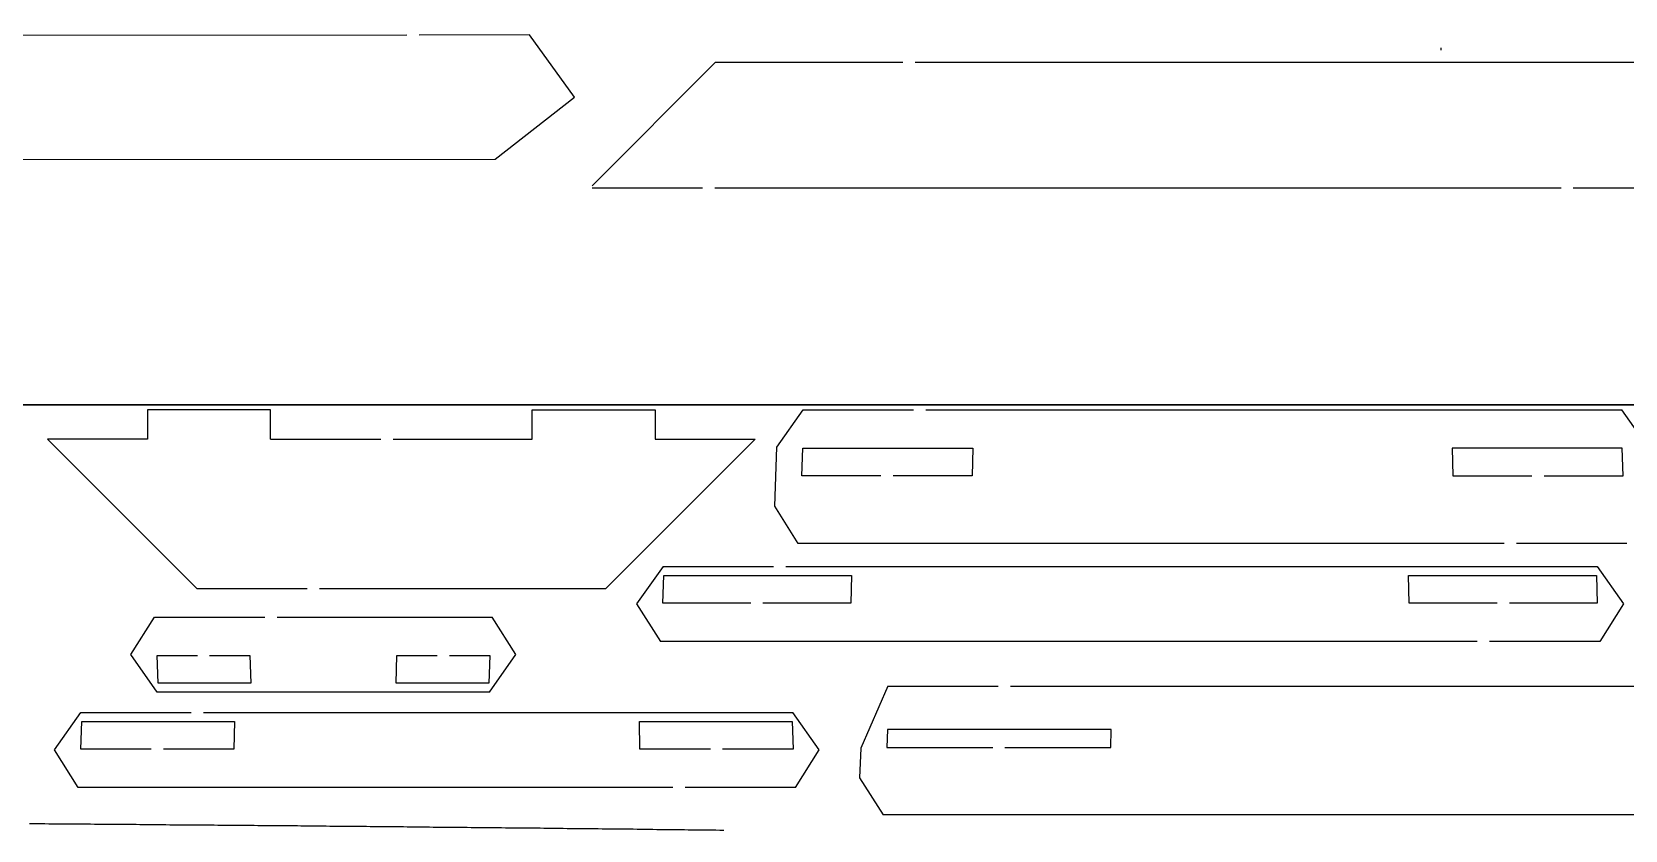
# Model space of a CAD drawing. Extents: x -513 to 387, y 75 to 375.
# Drawn here: x -82.9 to 47, y 140.6 to 205.7 of the extents above; entities that cross this region are included whole.
import ezdxf

# ---------------------------------------------------------------- set-up
doc = ezdxf.new("R2010")
doc.units = 0
doc.layers.get('0').update_dxf_attribs({"linetype": 'CONTINUOUS'})
doc.layers.add('CADRE', color=1, linetype='CONTINUOUS')

msp = doc.modelspace()

# ---------------------------------------------------------------- linework, layer by layer
for p, q in [((-52.34, 205.4), (-121.34, 205.35)), ((-42.34, 205.41), (-51.34, 205.4)), ((-38.67, 200.34), (-42.34, 205.41)), ((31.99, 204.18), (31.99, 204.37)), ((-27.2, 203.16), (-37.24, 193.12)), ((-11.91, 203.16), (-27.2, 203.16)), ((58.09, 203.16), (-10.91, 203.16)), ((-45.14, 195.29), (-38.67, 200.34)), ((-93.01, 195.25), (-45.14, 195.29)), ((-37.24, 192.94), (-28.24, 192.94)), ((-27.24, 192.94), (41.76, 192.94)), ((42.76, 192.94), (78.12, 192.94)), ((-73.5, 174.83), (-73.5, 172.45)), ((-63.47, 174.83), (-73.5, 174.83)), ((-63.47, 172.45), (-63.47, 174.83)), ((-42.14, 174.83), (-32.1, 174.83)), ((-42.14, 172.45), (-42.14, 174.83)), ((-32.1, 174.83), (-32.1, 172.45)), ((-22.17, 171.79), (-20.04, 174.83)), ((-20.04, 174.83), (-11.04, 174.83)), ((-10.04, 174.83), (46.73, 174.83)), ((48.86, 171.79), (46.73, 174.83)), ((-73.5, 172.45), (-81.66, 172.45)), ((-69.47, 160.26), (-81.66, 172.45)), ((-63.47, 172.45), (-54.47, 172.45)), ((-53.47, 172.45), (-42.14, 172.45)), ((-36.13, 160.26), (-23.95, 172.45)), ((-32.1, 172.45), (-23.95, 172.45)), ((-22.35, 166.99), (-22.17, 171.79)), ((-20.14, 169.45), (-20.06, 171.71)), ((-20.06, 171.71), (-6.2, 171.71)), ((-6.2, 171.71), (-6.26, 169.45)), ((46.75, 171.71), (32.89, 171.71)), ((32.89, 171.71), (32.95, 169.45)), ((46.83, 169.45), (46.75, 171.71)), ((-13.7, 169.45), (-20.14, 169.45)), ((-6.26, 169.45), (-12.7, 169.45)), ((32.95, 169.45), (39.39, 169.45)), ((40.39, 169.45), (46.83, 169.45)), ((-20.43, 163.95), (-22.35, 166.99)), ((37.12, 163.95), (-20.43, 163.95)), ((47.12, 163.95), (38.12, 163.95)), ((-31.46, 162.07), (-33.61, 159.01)), ((-31.48, 159.07), (-31.4, 161.33)), ((-31.46, 162.07), (-22.46, 162.07)), ((-31.4, 161.33), (-16.08, 161.33)), ((-21.46, 162.07), (44.71, 162.07)), ((-16.08, 161.33), (-16.14, 159.07)), ((29.38, 159.07), (29.32, 161.33)), ((29.32, 161.33), (44.64, 161.33)), ((44.64, 161.33), (44.72, 159.07)), ((44.71, 162.07), (46.86, 159.01)), ((-69.47, 160.26), (-60.47, 160.26)), ((-59.47, 160.26), (-36.13, 160.26)), ((-33.61, 159.01), (-31.68, 155.95)), ((-24.31, 159.07), (-31.48, 159.07)), ((-16.14, 159.07), (-23.31, 159.07)), ((36.55, 159.07), (29.38, 159.07)), ((44.72, 159.07), (37.55, 159.07)), ((46.86, 159.01), (44.92, 155.95)), ((-74.85, 154.88), (-72.92, 157.94)), ((-72.92, 157.94), (-63.92, 157.94)), ((-62.92, 157.94), (-45.38, 157.94)), ((-43.45, 154.88), (-45.38, 157.94)), ((34.92, 155.95), (-31.68, 155.95)), ((44.92, 155.95), (35.92, 155.95)), ((-72.7, 151.82), (-74.85, 154.88)), ((-72.63, 152.56), (-72.71, 154.82)), ((-72.71, 154.82), (-69.43, 154.82)), ((-68.43, 154.82), (-65.14, 154.82)), ((-65.14, 154.82), (-65.08, 152.56)), ((-53.22, 152.56), (-53.16, 154.82)), ((-53.16, 154.82), (-49.87, 154.82)), ((-48.87, 154.82), (-45.58, 154.82)), ((-45.58, 154.82), (-45.66, 152.56)), ((-45.6, 151.82), (-43.45, 154.88)), ((-65.08, 152.56), (-72.63, 152.56)), ((-45.66, 152.56), (-53.22, 152.56)), ((-13.14, 152.3), (-15.34, 147.25)), ((-13.14, 152.3), (-4.14, 152.3)), ((-3.14, 152.3), (65.86, 152.3)), ((-45.6, 151.82), (-72.7, 151.82)), ((-81.07, 147.11), (-78.93, 150.17)), ((-78.94, 147.17), (-78.86, 149.43)), ((-78.93, 150.17), (-69.93, 150.17)), ((-78.86, 149.43), (-66.41, 149.43)), ((-68.93, 150.17), (-20.88, 150.17)), ((-66.41, 149.43), (-66.46, 147.17)), ((-33.34, 147.17), (-33.39, 149.43)), ((-33.39, 149.43), (-20.94, 149.43)), ((-20.94, 149.43), (-20.86, 147.17)), ((-18.73, 147.11), (-20.88, 150.17)), ((-13.17, 148.77), (-13.22, 147.3)), ((5.09, 148.77), (-13.17, 148.77)), ((5.05, 147.3), (5.09, 148.77)), ((-79.14, 144.05), (-81.07, 147.11)), ((-73.2, 147.17), (-78.94, 147.17)), ((-66.46, 147.17), (-72.2, 147.17)), ((-27.6, 147.17), (-33.34, 147.17)), ((-20.86, 147.17), (-26.6, 147.17)), ((-20.66, 144.05), (-18.73, 147.11)), ((-15.34, 147.25), (-15.43, 144.84)), ((-13.22, 147.3), (-4.58, 147.3)), ((-3.58, 147.3), (5.05, 147.3)), ((-15.43, 144.84), (-13.51, 141.8)), ((-30.66, 144.05), (-79.14, 144.05)), ((-20.66, 144.05), (-29.66, 144.05)), ((71.77, 141.8), (-13.51, 141.8))]:
    msp.add_line(p, q)
msp.add_polyline3d([(-83.12, 141.11, 0), (-82.81, 141.1, 0), (-82.49, 141.1, 0), (-82.18, 141.1, 0), (-81.87, 141.1, 0), (-81.55, 141.09, 0), (-81.24, 141.09, 0), (-80.93, 141.09, 0), (-80.62, 141.09, 0), (-80.31, 141.08, 0), (-79.99, 141.08, 0), (-79.68, 141.08, 0), (-79.37, 141.08, 0), (-79.06, 141.07, 0), (-78.75, 141.07, 0), (-78.44, 141.07, 0), (-78.13, 141.07, 0), (-77.82, 141.06, 0), (-77.51, 141.06, 0), (-77.2, 141.06, 0), (-76.89, 141.06, 0), (-76.58, 141.06, 0), (-76.28, 141.05, 0), (-75.97, 141.05, 0), (-75.66, 141.05, 0), (-75.35, 141.04, 0), (-75.04, 141.04, 0), (-74.74, 141.04, 0), (-74.43, 141.04, 0), (-74.12, 141.03, 0), (-73.82, 141.03, 0), (-73.51, 141.03, 0), (-73.21, 141.03, 0), (-72.9, 141.03, 0), (-72.6, 141.02, 0), (-72.29, 141.02, 0), (-71.99, 141.02, 0), (-71.68, 141.01, 0), (-71.38, 141.01, 0), (-71.08, 141.01, 0), (-70.78, 141.01, 0), (-70.47, 141, 0), (-70.17, 141, 0), (-69.87, 141, 0), (-69.57, 141, 0), (-69.27, 141, 0), (-68.96, 140.99, 0), (-68.66, 140.99, 0), (-68.36, 140.99, 0), (-68.06, 140.99, 0), (-67.76, 140.98, 0), (-67.47, 140.98, 0), (-67.17, 140.98, 0), (-66.87, 140.97, 0), (-66.57, 140.97, 0), (-66.27, 140.97, 0), (-65.98, 140.97, 0), (-65.68, 140.97, 0), (-65.38, 140.96, 0), (-65.09, 140.96, 0), (-64.79, 140.96, 0), (-64.49, 140.95, 0), (-64.2, 140.95, 0), (-63.9, 140.95, 0), (-63.61, 140.95, 0), (-63.32, 140.94, 0), (-63.02, 140.94, 0), (-62.73, 140.94, 0), (-62.44, 140.94, 0), (-62.15, 140.93, 0), (-61.85, 140.93, 0), (-61.56, 140.93, 0), (-61.27, 140.93, 0), (-60.98, 140.92, 0), (-60.69, 140.92, 0), (-60.39, 140.92, 0), (-60.1, 140.92, 0), (-59.81, 140.91, 0), (-59.51, 140.91, 0), (-59.22, 140.91, 0), (-58.92, 140.91, 0), (-58.63, 140.9, 0), (-58.33, 140.9, 0), (-58.04, 140.9, 0), (-57.74, 140.89, 0), (-57.44, 140.89, 0), (-57.14, 140.89, 0), (-56.85, 140.89, 0), (-56.55, 140.88, 0), (-56.25, 140.88, 0), (-55.95, 140.88, 0), (-55.65, 140.88, 0), (-55.35, 140.87, 0), (-55.05, 140.87, 0), (-54.75, 140.87, 0), (-54.45, 140.86, 0), (-54.15, 140.86, 0), (-53.84, 140.86, 0), (-53.54, 140.85, 0), (-53.24, 140.85, 0), (-52.94, 140.85, 0), (-52.63, 140.85, 0), (-52.33, 140.84, 0), (-52.03, 140.84, 0), (-51.72, 140.84, 0), (-51.42, 140.84, 0), (-51.11, 140.83, 0), (-50.81, 140.83, 0), (-50.5, 140.83, 0), (-50.19, 140.82, 0), (-49.89, 140.82, 0), (-49.58, 140.82, 0), (-49.27, 140.81, 0), (-48.96, 140.81, 0), (-48.66, 140.81, 0), (-48.35, 140.81, 0), (-48.04, 140.8, 0), (-47.73, 140.8, 0), (-47.42, 140.8, 0), (-47.11, 140.79, 0), (-46.8, 140.79, 0), (-46.49, 140.79, 0), (-46.18, 140.78, 0), (-45.87, 140.78, 0), (-45.56, 140.78, 0), (-45.25, 140.78, 0), (-44.94, 140.77, 0), (-44.63, 140.77, 0), (-44.31, 140.76, 0), (-44, 140.76, 0), (-43.69, 140.76, 0), (-43.38, 140.76, 0), (-43.06, 140.75, 0), (-42.75, 140.75, 0), (-42.44, 140.75, 0), (-42.12, 140.74, 0), (-41.81, 140.74, 0), (-41.49, 140.74, 0), (-41.18, 140.73, 0), (-40.87, 140.73, 0), (-40.55, 140.73, 0), (-40.23, 140.72, 0), (-39.92, 140.72, 0), (-39.6, 140.72, 0), (-39.29, 140.71, 0), (-38.97, 140.71, 0), (-38.65, 140.71, 0), (-38.34, 140.7, 0), (-38.02, 140.7, 0), (-37.7, 140.7, 0), (-37.39, 140.69, 0), (-37.07, 140.69, 0), (-36.75, 140.69, 0), (-36.43, 140.68, 0), (-36.12, 140.68, 0), (-35.8, 140.68, 0), (-35.48, 140.67, 0), (-35.16, 140.67, 0), (-34.84, 140.67, 0), (-34.52, 140.66, 0), (-34.2, 140.66, 0), (-33.89, 140.66, 0), (-33.57, 140.65, 0), (-33.25, 140.65, 0), (-32.93, 140.64, 0), (-32.61, 140.64, 0), (-32.29, 140.64, 0), (-31.97, 140.63, 0), (-31.65, 140.63, 0), (-31.33, 140.63, 0), (-31.01, 140.62, 0), (-30.69, 140.62, 0), (-30.37, 140.62, 0), (-30.04, 140.61, 0), (-29.72, 140.61, 0), (-29.4, 140.6, 0), (-29.08, 140.6, 0), (-28.76, 140.6, 0), (-28.44, 140.59, 0), (-28.12, 140.59, 0), (-27.8, 140.59, 0), (-27.47, 140.58, 0), (-27.15, 140.58, 0), (-26.83, 140.57, 0), (-26.51, 140.57, 0)])
at = {"layer": 'CADRE', "linetype": 'CONTINUOUS'}
for points in [[(-512.82, 175.26), (387.18, 175.26), (387.18, 275.26), (-512.82, 275.26)], [(-512.82, 75.26), (387.18, 75.26), (387.18, 175.26), (-512.82, 175.26)]]:
    msp.add_lwpolyline(points, close=True, dxfattribs=at)

doc.saveas('drawing.dxf')
